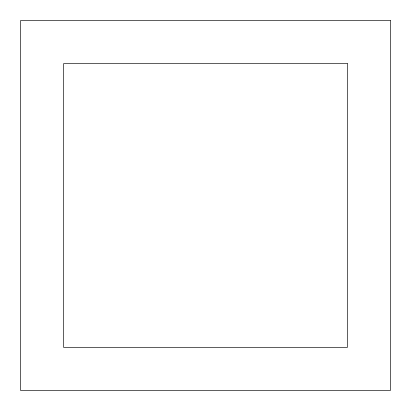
<?xml version="1.0" encoding="UTF-8"?>
<svg xmlns="http://www.w3.org/2000/svg" width="411" height="411" viewBox="0 0 411 411"><rect width="100%" height="100%" fill="white"/><g stroke="black" fill="none" stroke-linecap="round" stroke-linejoin="round"><path stroke-width="0.62" d="M390.45 20.55L20.55 20.55L20.55 390.45L390.45 390.45L390.45 20.55M347.393 63.607L63.607 63.607L63.607 347.393L347.393 347.393L347.393 63.607"/></g></svg>
